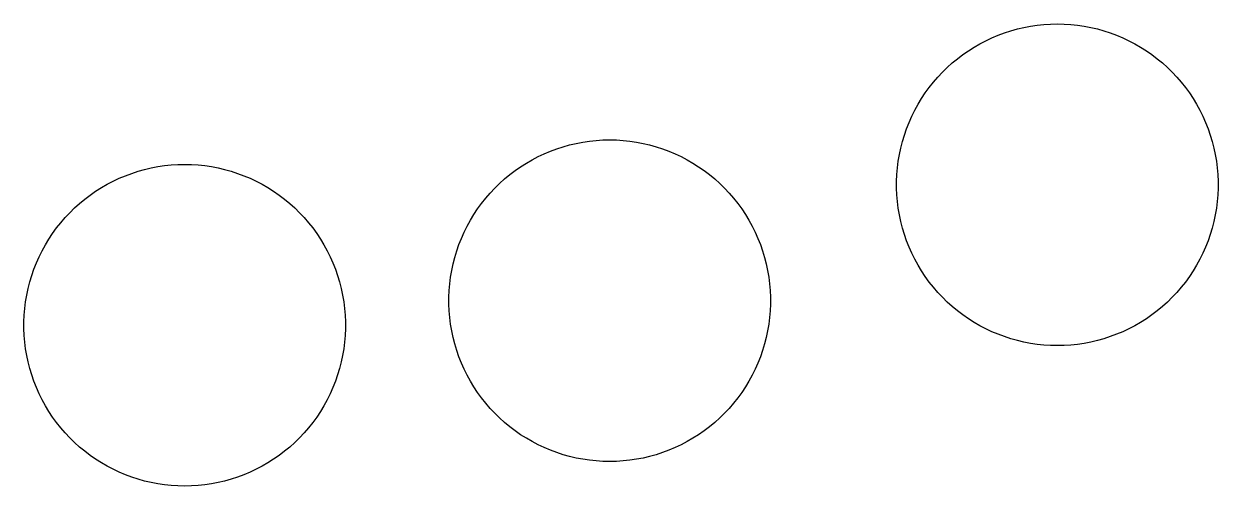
# Model space of a CAD drawing. Header units: metres. Extents: x -102 to 102, y -50 to 50.
# Drawn here: x 17.48 to 29.37, y 2.73 to 7.32 of the extents above; entities that cross this region are included whole.
import ezdxf

# ---------------------------------------------------------------- set-up
doc = ezdxf.new("R2010")
doc.units = ezdxf.units.M

msp = doc.modelspace()

# ---------------------------------------------------------------- linework, layer by layer
for p, q in [((27.2404, 7.23378), (27.3041, 7.25449)), ((27.3041, 7.25449), (27.3687, 7.27251)), ((27.3687, 7.27251), (27.4339, 7.28781)), ((27.4339, 7.28781), (27.4997, 7.30037)), ((27.4997, 7.30037), (27.566, 7.31015)), ((27.566, 7.31015), (27.6327, 7.31717)), ((27.6327, 7.31717), (27.6996, 7.32137)), ((27.6996, 7.32137), (27.7666, 7.32277)), ((27.7666, 7.32277), (27.8336, 7.32137)), ((27.8336, 7.32137), (27.9005, 7.31717)), ((27.9005, 7.31717), (27.9671, 7.31015)), ((27.9671, 7.31015), (28.0334, 7.30037)), ((28.0334, 7.30037), (28.0992, 7.28781)), ((28.0992, 7.28781), (28.1645, 7.27251)), ((28.1645, 7.27251), (28.229, 7.25449)), ((28.229, 7.25449), (28.2928, 7.23378)), ((26.9958, 7.12486), (27.0551, 7.15591)), ((27.0551, 7.15591), (27.1158, 7.18445)), ((27.1158, 7.18445), (27.1776, 7.21042)), ((27.1776, 7.21042), (27.2404, 7.23378)), ((28.2928, 7.23378), (28.3556, 7.21042)), ((28.3556, 7.21042), (28.4173, 7.18445)), ((28.4173, 7.18445), (28.478, 7.15591)), ((28.478, 7.15591), (28.5374, 7.12486)), ((26.7727, 6.97668), (26.8261, 7.0172)), ((26.8261, 7.0172), (26.8811, 7.05545)), ((26.8811, 7.05545), (26.9377, 7.09135)), ((26.9377, 7.09135), (26.9958, 7.12486)), ((28.5374, 7.12486), (28.5954, 7.09135)), ((28.5954, 7.09135), (28.652, 7.05545)), ((28.652, 7.05545), (28.707, 7.0172)), ((28.707, 7.0172), (28.7604, 6.97668)), ((26.6713, 6.88913), (26.7211, 6.93396)), ((26.7211, 6.93396), (26.7727, 6.97668)), ((28.7604, 6.97668), (28.812, 6.93396)), ((28.812, 6.93396), (28.8618, 6.88913)), ((26.5337, 6.74265), (26.5775, 6.79338)), ((26.5775, 6.79338), (26.6234, 6.84224)), ((26.6234, 6.84224), (26.6713, 6.88913)), ((28.8618, 6.88913), (28.9097, 6.84224)), ((28.9097, 6.84224), (28.9556, 6.79338)), ((28.9556, 6.79338), (28.9994, 6.74265)), ((26.4527, 6.63591), (26.4921, 6.69012)), ((26.4921, 6.69012), (26.5337, 6.74265)), ((28.9994, 6.74265), (29.041, 6.69012)), ((29.041, 6.69012), (29.0804, 6.63591)), ((26.3809, 6.52277), (26.4156, 6.58009)), ((26.4156, 6.58009), (26.4527, 6.63591)), ((29.0804, 6.63591), (29.1175, 6.58009)), ((29.1175, 6.58009), (29.1522, 6.52277)), ((26.3188, 6.40402), (26.3486, 6.46405)), ((26.3486, 6.46405), (26.3809, 6.52277)), ((29.1522, 6.52277), (29.1845, 6.46405)), ((29.1845, 6.46405), (29.2143, 6.40402)), ((26.2669, 6.28049), (26.2916, 6.3428)), ((26.2916, 6.3428), (26.3188, 6.40402)), ((29.2143, 6.40402), (29.2415, 6.3428)), ((29.2415, 6.3428), (29.2662, 6.28049)), ((26.2255, 6.15305), (26.2449, 6.21719)), ((26.2449, 6.21719), (26.2669, 6.28049)), ((29.2662, 6.28049), (29.2883, 6.21719)), ((29.2883, 6.21719), (29.3076, 6.15305)), ((22.7226, 6.0571), (22.7854, 6.08046)), ((22.7854, 6.08046), (22.8492, 6.10117)), ((22.8492, 6.10117), (22.9137, 6.11919)), ((22.9137, 6.11919), (22.979, 6.13449)), ((22.979, 6.13449), (23.0448, 6.14705)), ((23.0448, 6.14705), (23.1111, 6.15683)), ((23.1111, 6.15683), (23.1777, 6.16383)), ((23.1777, 6.16383), (23.2446, 6.16805)), ((23.2446, 6.16805), (23.3116, 6.16945)), ((23.3116, 6.16945), (23.3786, 6.16805)), ((23.3786, 6.16805), (23.4455, 6.16383)), ((23.4455, 6.16383), (23.5122, 6.15683)), ((23.5122, 6.15683), (23.5785, 6.14705)), ((23.5785, 6.14705), (23.6443, 6.13449)), ((23.6443, 6.13449), (23.7095, 6.11919)), ((23.7095, 6.11919), (23.7741, 6.10117)), ((23.7741, 6.10117), (23.8378, 6.08046)), ((23.8378, 6.08046), (23.9006, 6.0571)), ((26.1949, 6.02258), (26.2088, 6.08813)), ((26.2088, 6.08813), (26.2255, 6.15305)), ((29.3076, 6.15305), (29.3243, 6.08813)), ((29.3243, 6.08813), (29.3382, 6.02258)), ((22.4828, 5.93803), (22.5408, 5.97154)), ((22.5408, 5.97154), (22.6002, 6.00259)), ((22.6002, 6.00259), (22.6609, 6.03113)), ((22.6609, 6.03113), (22.7226, 6.0571)), ((23.9006, 6.0571), (23.9624, 6.03113)), ((23.9624, 6.03113), (24.0231, 6.00259)), ((24.0231, 6.00259), (24.0824, 5.97154)), ((24.0824, 5.97154), (24.1405, 5.93803)), ((26.1753, 5.89001), (26.1837, 5.95651)), ((26.1837, 5.95651), (26.1949, 6.02258)), ((29.3382, 6.02258), (29.3494, 5.95651)), ((29.3494, 5.95651), (29.3578, 5.89001)), ((18.494, 5.8129), (18.5568, 5.83626)), ((18.5568, 5.83626), (18.6205, 5.85696)), ((18.6205, 5.85696), (18.6851, 5.87498)), ((18.6851, 5.87498), (18.7503, 5.89029)), ((18.7503, 5.89029), (18.8161, 5.90285)), ((18.8161, 5.90285), (18.8824, 5.91264)), ((18.8824, 5.91264), (18.9491, 5.91965)), ((18.9491, 5.91965), (19.016, 5.92386)), ((19.016, 5.92386), (19.083, 5.92525)), ((19.083, 5.92525), (19.15, 5.92386)), ((19.15, 5.92386), (19.2168, 5.91965)), ((19.2168, 5.91965), (19.2835, 5.91264)), ((19.2835, 5.91264), (19.3498, 5.90285)), ((19.3498, 5.90285), (19.4156, 5.89029)), ((19.4156, 5.89029), (19.4809, 5.87498)), ((19.4809, 5.87498), (19.5454, 5.85696)), ((19.5454, 5.85696), (19.6091, 5.83626)), ((19.6091, 5.83626), (19.672, 5.8129)), ((22.2662, 5.78064), (22.3178, 5.82336)), ((22.3178, 5.82336), (22.3712, 5.86388)), ((22.3712, 5.86388), (22.4262, 5.90213)), ((22.4262, 5.90213), (22.4828, 5.93803)), ((24.1405, 5.93803), (24.1971, 5.90213)), ((24.1971, 5.90213), (24.2521, 5.86388)), ((24.2521, 5.86388), (24.3055, 5.82336)), ((24.3055, 5.82336), (24.3571, 5.78064)), ((26.1669, 5.75629), (26.1697, 5.82324)), ((26.1697, 5.82324), (26.1753, 5.89001)), ((29.3578, 5.89001), (29.3634, 5.82324)), ((29.3634, 5.82324), (29.3662, 5.75629)), ((18.2541, 5.69383), (18.3121, 5.72734)), ((18.3121, 5.72734), (18.3715, 5.75839)), ((18.3715, 5.75839), (18.4322, 5.78693)), ((18.4322, 5.78693), (18.494, 5.8129)), ((19.672, 5.8129), (19.7337, 5.78693)), ((19.7337, 5.78693), (19.7944, 5.75839)), ((19.7944, 5.75839), (19.8538, 5.72734)), ((19.8538, 5.72734), (19.9118, 5.69383)), ((22.1685, 5.68892), (22.2164, 5.73579)), ((22.2164, 5.73579), (22.2662, 5.78064)), ((24.3571, 5.78064), (24.4069, 5.73579)), ((24.4069, 5.73579), (24.4548, 5.68892)), ((26.1669, 5.68927), (26.1669, 5.75629)), ((29.3662, 5.75629), (29.3662, 5.68927)), ((18.0891, 5.57916), (18.1425, 5.61967)), ((18.1425, 5.61967), (18.1975, 5.65793)), ((18.1975, 5.65793), (18.2541, 5.69383)), ((19.9118, 5.69383), (19.9684, 5.65793)), ((19.9684, 5.65793), (20.0234, 5.61967)), ((20.0234, 5.61967), (20.0768, 5.57916)), ((22.0372, 5.5368), (22.0788, 5.58932)), ((22.0788, 5.58932), (22.1226, 5.64006)), ((22.1226, 5.64006), (22.1685, 5.68892)), ((24.4548, 5.68892), (24.5007, 5.64006)), ((24.5007, 5.64006), (24.5445, 5.58932)), ((24.5445, 5.58932), (24.5861, 5.5368)), ((26.1697, 5.62231), (26.1669, 5.68927)), ((26.1753, 5.55553), (26.1697, 5.62231)), ((29.3634, 5.62231), (29.3578, 5.55553)), ((29.3662, 5.68927), (29.3634, 5.62231)), ((17.9398, 5.44472), (17.9877, 5.49161)), ((17.9877, 5.49161), (18.0375, 5.53645)), ((18.0375, 5.53645), (18.0891, 5.57916)), ((20.0768, 5.57916), (20.1284, 5.53645)), ((20.1284, 5.53645), (20.1782, 5.49161)), ((20.1782, 5.49161), (20.2261, 5.44472)), ((21.9607, 5.42677), (21.9978, 5.48259)), ((21.9978, 5.48259), (22.0372, 5.5368)), ((24.5861, 5.5368), (24.6255, 5.48259)), ((24.6255, 5.48259), (24.6626, 5.42677)), ((26.1837, 5.48904), (26.1753, 5.55553)), ((26.1949, 5.42296), (26.1837, 5.48904)), ((29.3494, 5.48904), (29.3382, 5.42296)), ((29.3578, 5.55553), (29.3494, 5.48904)), ((17.8501, 5.34514), (17.8939, 5.39586)), ((17.8939, 5.39586), (17.9398, 5.44472)), ((20.2261, 5.44472), (20.272, 5.39586)), ((20.272, 5.39586), (20.3158, 5.34514)), ((21.8937, 5.31073), (21.926, 5.36945)), ((21.926, 5.36945), (21.9607, 5.42677)), ((24.6626, 5.42677), (24.6973, 5.36945)), ((24.6973, 5.36945), (24.7296, 5.31073)), ((26.2088, 5.35741), (26.1949, 5.42296)), ((26.2255, 5.2925), (26.2088, 5.35741)), ((29.3243, 5.35741), (29.3076, 5.2925)), ((29.3382, 5.42296), (29.3243, 5.35741)), ((17.732, 5.18257), (17.7691, 5.2384)), ((17.7691, 5.2384), (17.8085, 5.29262)), ((17.8085, 5.29262), (17.8501, 5.34514)), ((20.3158, 5.34514), (20.3574, 5.29262)), ((20.3574, 5.29262), (20.3968, 5.2384)), ((20.3968, 5.2384), (20.4339, 5.18257)), ((21.8367, 5.18947), (21.8639, 5.2507)), ((21.8639, 5.2507), (21.8937, 5.31073)), ((24.7296, 5.31073), (24.7594, 5.2507)), ((24.7594, 5.2507), (24.7866, 5.18947)), ((26.2449, 5.22835), (26.2255, 5.2925)), ((29.3076, 5.2925), (29.2883, 5.22835)), ((17.665, 5.06653), (17.6973, 5.12526)), ((17.6973, 5.12526), (17.732, 5.18257)), ((20.4339, 5.18257), (20.4686, 5.12526)), ((20.4686, 5.12526), (20.5009, 5.06653)), ((21.7899, 5.06387), (21.812, 5.12717)), ((21.812, 5.12717), (21.8367, 5.18947)), ((24.7866, 5.18947), (24.8113, 5.12717)), ((24.8113, 5.12717), (24.8333, 5.06387)), ((26.2669, 5.16505), (26.2449, 5.22835)), ((26.2916, 5.10275), (26.2669, 5.16505)), ((29.2662, 5.16505), (29.2415, 5.10275)), ((29.2883, 5.22835), (29.2662, 5.16505)), ((17.608, 4.94528), (17.6352, 5.0065)), ((17.6352, 5.0065), (17.665, 5.06653)), ((20.5009, 5.06653), (20.5307, 5.0065)), ((20.5307, 5.0065), (20.5579, 4.94528)), ((21.7539, 4.93481), (21.7706, 4.99973)), ((21.7706, 4.99973), (21.7899, 5.06387)), ((24.8333, 5.06387), (24.8527, 4.99973)), ((24.8527, 4.99973), (24.8694, 4.93481)), ((26.3188, 5.04152), (26.2916, 5.10275)), ((26.3486, 4.98151), (26.3188, 5.04152)), ((29.2143, 5.04152), (29.1845, 4.98151)), ((29.2415, 5.10275), (29.2143, 5.04152)), ((17.5613, 4.81969), (17.5833, 4.88297)), ((17.5833, 4.88297), (17.608, 4.94528)), ((20.5579, 4.94528), (20.5826, 4.88297)), ((20.5826, 4.88297), (20.6046, 4.81969)), ((21.74, 4.86926), (21.7539, 4.93481)), ((24.8694, 4.93481), (24.8833, 4.86926)), ((26.3809, 4.92278), (26.3486, 4.98151)), ((26.4156, 4.86545), (26.3809, 4.92278)), ((29.1522, 4.92278), (29.1175, 4.86545)), ((29.1845, 4.98151), (29.1522, 4.92278)), ((17.5252, 4.69061), (17.5419, 4.75552)), ((17.5419, 4.75552), (17.5613, 4.81969)), ((20.6046, 4.81969), (20.624, 4.75552)), ((20.624, 4.75552), (20.6407, 4.69061)), ((21.7204, 4.73669), (21.7288, 4.80318)), ((21.7288, 4.80318), (21.74, 4.86926)), ((24.8833, 4.86926), (24.8945, 4.80318)), ((24.8945, 4.80318), (24.9029, 4.73669)), ((26.4527, 4.80963), (26.4156, 4.86545)), ((26.4921, 4.75542), (26.4527, 4.80963)), ((26.5337, 4.7029), (26.4921, 4.75542)), ((29.041, 4.75542), (28.9994, 4.7029)), ((29.0804, 4.80963), (29.041, 4.75542)), ((29.1175, 4.86545), (29.0804, 4.80963)), ((17.5113, 4.62506), (17.5252, 4.69061)), ((20.6407, 4.69061), (20.6546, 4.62506)), ((21.712, 4.60295), (21.7148, 4.66992)), ((21.7148, 4.66992), (21.7204, 4.73669)), ((24.9029, 4.73669), (24.9085, 4.66992)), ((24.9085, 4.66992), (24.9113, 4.60295)), ((26.5775, 4.65216), (26.5337, 4.7029)), ((26.6234, 4.60332), (26.5775, 4.65216)), ((28.9556, 4.65216), (28.9097, 4.60332)), ((28.9994, 4.7029), (28.9556, 4.65216)), ((17.4917, 4.49251), (17.5001, 4.55899)), ((17.5001, 4.55899), (17.5113, 4.62506)), ((20.6546, 4.62506), (20.6658, 4.55899)), ((20.6658, 4.55899), (20.6742, 4.49251)), ((21.712, 4.53595), (21.712, 4.60295)), ((21.7148, 4.46898), (21.712, 4.53595)), ((24.9113, 4.53595), (24.9085, 4.46898)), ((24.9113, 4.60295), (24.9113, 4.53595)), ((26.6713, 4.55643), (26.6234, 4.60332)), ((26.7211, 4.51158), (26.6713, 4.55643)), ((28.8618, 4.55643), (28.812, 4.51158)), ((28.9097, 4.60332), (28.8618, 4.55643)), ((17.4833, 4.35876), (17.4861, 4.42572)), ((17.4861, 4.42572), (17.4917, 4.49251)), ((20.6742, 4.49251), (20.6798, 4.42572)), ((20.6798, 4.42572), (20.6826, 4.35876)), ((21.7204, 4.40221), (21.7148, 4.46898)), ((21.7288, 4.33572), (21.7204, 4.40221)), ((24.9029, 4.40221), (24.8945, 4.33572)), ((24.9085, 4.46898), (24.9029, 4.40221)), ((26.7727, 4.46886), (26.7211, 4.51158)), ((26.8261, 4.42834), (26.7727, 4.46886)), ((26.8811, 4.39011), (26.8261, 4.42834)), ((28.707, 4.42834), (28.652, 4.39011)), ((28.7604, 4.46886), (28.707, 4.42834)), ((28.812, 4.51158), (28.7604, 4.46886)), ((17.4833, 4.29175), (17.4833, 4.35876)), ((17.4861, 4.22479), (17.4833, 4.29175)), ((20.6826, 4.29175), (20.6798, 4.22479)), ((20.6826, 4.35876), (20.6826, 4.29175)), ((21.74, 4.26964), (21.7288, 4.33572)), ((24.8945, 4.33572), (24.8833, 4.26964)), ((26.9377, 4.35419), (26.8811, 4.39011)), ((26.9958, 4.32068), (26.9377, 4.35419)), ((27.0551, 4.28963), (26.9958, 4.32068)), ((27.1158, 4.26111), (27.0551, 4.28963)), ((28.478, 4.28963), (28.4173, 4.26111)), ((28.5374, 4.32068), (28.478, 4.28963)), ((28.5954, 4.35419), (28.5374, 4.32068)), ((28.652, 4.39011), (28.5954, 4.35419)), ((17.4917, 4.158), (17.4861, 4.22479)), ((20.6798, 4.22479), (20.6742, 4.158)), ((21.7539, 4.20409), (21.74, 4.26964)), ((21.7706, 4.13918), (21.7539, 4.20409)), ((24.8694, 4.20409), (24.8527, 4.13918)), ((24.8833, 4.26964), (24.8694, 4.20409)), ((27.1776, 4.23514), (27.1158, 4.26111)), ((27.2404, 4.21178), (27.1776, 4.23514)), ((27.3041, 4.19106), (27.2404, 4.21178)), ((27.3687, 4.17303), (27.3041, 4.19106)), ((27.4339, 4.15773), (27.3687, 4.17303)), ((28.1645, 4.17303), (28.0992, 4.15773)), ((28.229, 4.19106), (28.1645, 4.17303)), ((28.2928, 4.21178), (28.229, 4.19106)), ((28.3556, 4.23514), (28.2928, 4.21178)), ((28.4173, 4.26111), (28.3556, 4.23514)), ((17.5001, 4.09152), (17.4917, 4.158)), ((17.5113, 4.02545), (17.5001, 4.09152)), ((20.6658, 4.09152), (20.6546, 4.02545)), ((20.6742, 4.158), (20.6658, 4.09152)), ((21.7899, 4.07503), (21.7706, 4.13918)), ((21.812, 4.01173), (21.7899, 4.07503)), ((24.8333, 4.07503), (24.8113, 4.01173)), ((24.8527, 4.13918), (24.8333, 4.07503)), ((27.4997, 4.14519), (27.4339, 4.15773)), ((27.566, 4.13539), (27.4997, 4.14519)), ((27.6327, 4.12839), (27.566, 4.13539)), ((27.6996, 4.12418), (27.6327, 4.12839)), ((27.7666, 4.12277), (27.6996, 4.12418)), ((27.8336, 4.12418), (27.7666, 4.12277)), ((27.9005, 4.12839), (27.8336, 4.12418)), ((27.9671, 4.13539), (27.9005, 4.12839)), ((28.0334, 4.14519), (27.9671, 4.13539)), ((28.0992, 4.15773), (28.0334, 4.14519)), ((17.5252, 3.9599), (17.5113, 4.02545)), ((17.5419, 3.89499), (17.5252, 3.9599)), ((20.6407, 3.9599), (20.624, 3.89499)), ((20.6546, 4.02545), (20.6407, 3.9599)), ((21.8367, 3.94943), (21.812, 4.01173)), ((21.8639, 3.8882), (21.8367, 3.94943)), ((24.7866, 3.94943), (24.7594, 3.8882)), ((24.8113, 4.01173), (24.7866, 3.94943)), ((17.5613, 3.83083), (17.5419, 3.89499)), ((17.5833, 3.76753), (17.5613, 3.83083)), ((20.6046, 3.83083), (20.5826, 3.76753)), ((20.624, 3.89499), (20.6046, 3.83083)), ((21.8937, 3.82817), (21.8639, 3.8882)), ((21.926, 3.76945), (21.8937, 3.82817)), ((24.7296, 3.82817), (24.6973, 3.76945)), ((24.7594, 3.8882), (24.7296, 3.82817)), ((17.608, 3.70523), (17.5833, 3.76753)), ((17.6352, 3.64401), (17.608, 3.70523)), ((20.5579, 3.70523), (20.5307, 3.64401)), ((20.5826, 3.76753), (20.5579, 3.70523)), ((21.9607, 3.71213), (21.926, 3.76945)), ((21.9978, 3.65631), (21.9607, 3.71213)), ((24.6626, 3.71213), (24.6255, 3.65631)), ((24.6973, 3.76945), (24.6626, 3.71213)), ((17.665, 3.58398), (17.6352, 3.64401)), ((17.6973, 3.52525), (17.665, 3.58398)), ((20.5009, 3.58398), (20.4686, 3.52525)), ((20.5307, 3.64401), (20.5009, 3.58398)), ((22.0372, 3.6021), (21.9978, 3.65631)), ((22.0788, 3.54958), (22.0372, 3.6021)), ((24.5861, 3.6021), (24.5445, 3.54958)), ((24.6255, 3.65631), (24.5861, 3.6021)), ((17.732, 3.46793), (17.6973, 3.52525)), ((17.7691, 3.41211), (17.732, 3.46793)), ((20.4339, 3.46793), (20.3968, 3.41211)), ((20.4686, 3.52525), (20.4339, 3.46793)), ((22.1226, 3.49884), (22.0788, 3.54958)), ((22.1685, 3.44998), (22.1226, 3.49884)), ((22.2164, 3.40311), (22.1685, 3.44998)), ((24.4548, 3.44998), (24.4069, 3.40311)), ((24.5007, 3.49884), (24.4548, 3.44998)), ((24.5445, 3.54958), (24.5007, 3.49884)), ((17.8085, 3.35789), (17.7691, 3.41211)), ((17.8501, 3.30537), (17.8085, 3.35789)), ((20.3574, 3.35789), (20.3158, 3.30537)), ((20.3968, 3.41211), (20.3574, 3.35789)), ((22.2662, 3.35826), (22.2164, 3.40311)), ((22.3178, 3.31554), (22.2662, 3.35826)), ((24.3571, 3.35826), (24.3055, 3.31554)), ((24.4069, 3.40311), (24.3571, 3.35826)), ((17.8939, 3.25464), (17.8501, 3.30537)), ((17.9398, 3.2058), (17.8939, 3.25464)), ((20.272, 3.25464), (20.2261, 3.2058)), ((20.3158, 3.30537), (20.272, 3.25464)), ((22.3712, 3.27502), (22.3178, 3.31554)), ((22.4262, 3.23677), (22.3712, 3.27502)), ((22.4828, 3.20087), (22.4262, 3.23677)), ((24.1971, 3.23677), (24.1405, 3.20087)), ((24.2521, 3.27502), (24.1971, 3.23677)), ((24.3055, 3.31554), (24.2521, 3.27502)), ((17.9877, 3.15891), (17.9398, 3.2058)), ((18.0375, 3.11406), (17.9877, 3.15891)), ((18.0891, 3.07135), (18.0375, 3.11406)), ((20.1284, 3.11406), (20.0768, 3.07135)), ((20.1782, 3.15891), (20.1284, 3.11406)), ((20.2261, 3.2058), (20.1782, 3.15891)), ((22.5408, 3.16736), (22.4828, 3.20087)), ((22.6002, 3.13631), (22.5408, 3.16736)), ((22.6609, 3.10777), (22.6002, 3.13631)), ((22.7226, 3.0818), (22.6609, 3.10777)), ((23.9624, 3.10777), (23.9006, 3.0818)), ((24.0231, 3.13631), (23.9624, 3.10777)), ((24.0824, 3.16736), (24.0231, 3.13631)), ((24.1405, 3.20087), (24.0824, 3.16736)), ((18.1425, 3.03082), (18.0891, 3.07135)), ((18.1975, 2.99258), (18.1425, 3.03082)), ((18.2541, 2.95667), (18.1975, 2.99258)), ((19.9684, 2.99258), (19.9118, 2.95667)), ((20.0234, 3.03082), (19.9684, 2.99258)), ((20.0768, 3.07135), (20.0234, 3.03082)), ((22.7854, 3.05844), (22.7226, 3.0818)), ((22.8492, 3.03773), (22.7854, 3.05844)), ((22.9137, 3.01971), (22.8492, 3.03773)), ((22.979, 3.00441), (22.9137, 3.01971)), ((23.0448, 2.99185), (22.979, 3.00441)), ((23.1111, 2.98207), (23.0448, 2.99185)), ((23.1777, 2.97507), (23.1111, 2.98207)), ((23.2446, 2.97086), (23.1777, 2.97507)), ((23.3116, 2.96945), (23.2446, 2.97086)), ((23.3786, 2.97086), (23.3116, 2.96945)), ((23.4455, 2.97507), (23.3786, 2.97086)), ((23.5122, 2.98207), (23.4455, 2.97507)), ((23.5785, 2.99185), (23.5122, 2.98207)), ((23.6443, 3.00441), (23.5785, 2.99185)), ((23.7095, 3.01971), (23.6443, 3.00441)), ((23.7741, 3.03773), (23.7095, 3.01971)), ((23.8378, 3.05844), (23.7741, 3.03773)), ((23.9006, 3.0818), (23.8378, 3.05844)), ((18.3121, 2.92316), (18.2541, 2.95667)), ((18.3715, 2.89212), (18.3121, 2.92316)), ((18.4322, 2.86359), (18.3715, 2.89212)), ((18.494, 2.83762), (18.4322, 2.86359)), ((19.7337, 2.86359), (19.672, 2.83762)), ((19.7944, 2.89212), (19.7337, 2.86359)), ((19.8538, 2.92316), (19.7944, 2.89212)), ((19.9118, 2.95667), (19.8538, 2.92316)), ((18.5568, 2.81425), (18.494, 2.83762)), ((18.6205, 2.79355), (18.5568, 2.81425)), ((18.6851, 2.77553), (18.6205, 2.79355)), ((18.7503, 2.76022), (18.6851, 2.77553)), ((18.8161, 2.74767), (18.7503, 2.76022)), ((18.8824, 2.73787), (18.8161, 2.74767)), ((18.9491, 2.73087), (18.8824, 2.73787)), ((19.2835, 2.73787), (19.2168, 2.73087)), ((19.3498, 2.74767), (19.2835, 2.73787)), ((19.4156, 2.76022), (19.3498, 2.74767)), ((19.4809, 2.77553), (19.4156, 2.76022)), ((19.5454, 2.79355), (19.4809, 2.77553)), ((19.6091, 2.81425), (19.5454, 2.79355)), ((19.672, 2.83762), (19.6091, 2.81425)), ((19.016, 2.72665), (18.9491, 2.73087)), ((19.083, 2.72525), (19.016, 2.72665)), ((19.15, 2.72665), (19.083, 2.72525)), ((19.2168, 2.73087), (19.15, 2.72665))]:
    msp.add_line(p, q)

doc.saveas('drawing.dxf')
